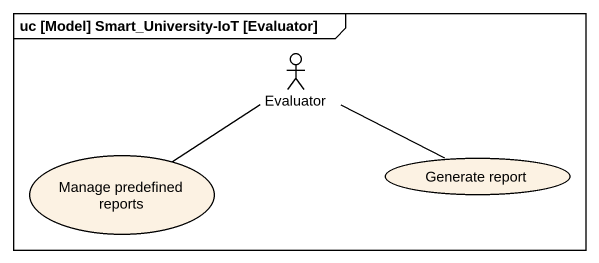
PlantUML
@startuml
mainframe uc [Model] Smart_University-IoT [Evaluator]
actor Evaluator
usecase "Manage predefined reports" as Manage_predefined_reports
usecase "Generate report" as Generate_report
Evaluator -- Manage_predefined_reports
Evaluator -right- Generate_report
@enduml
